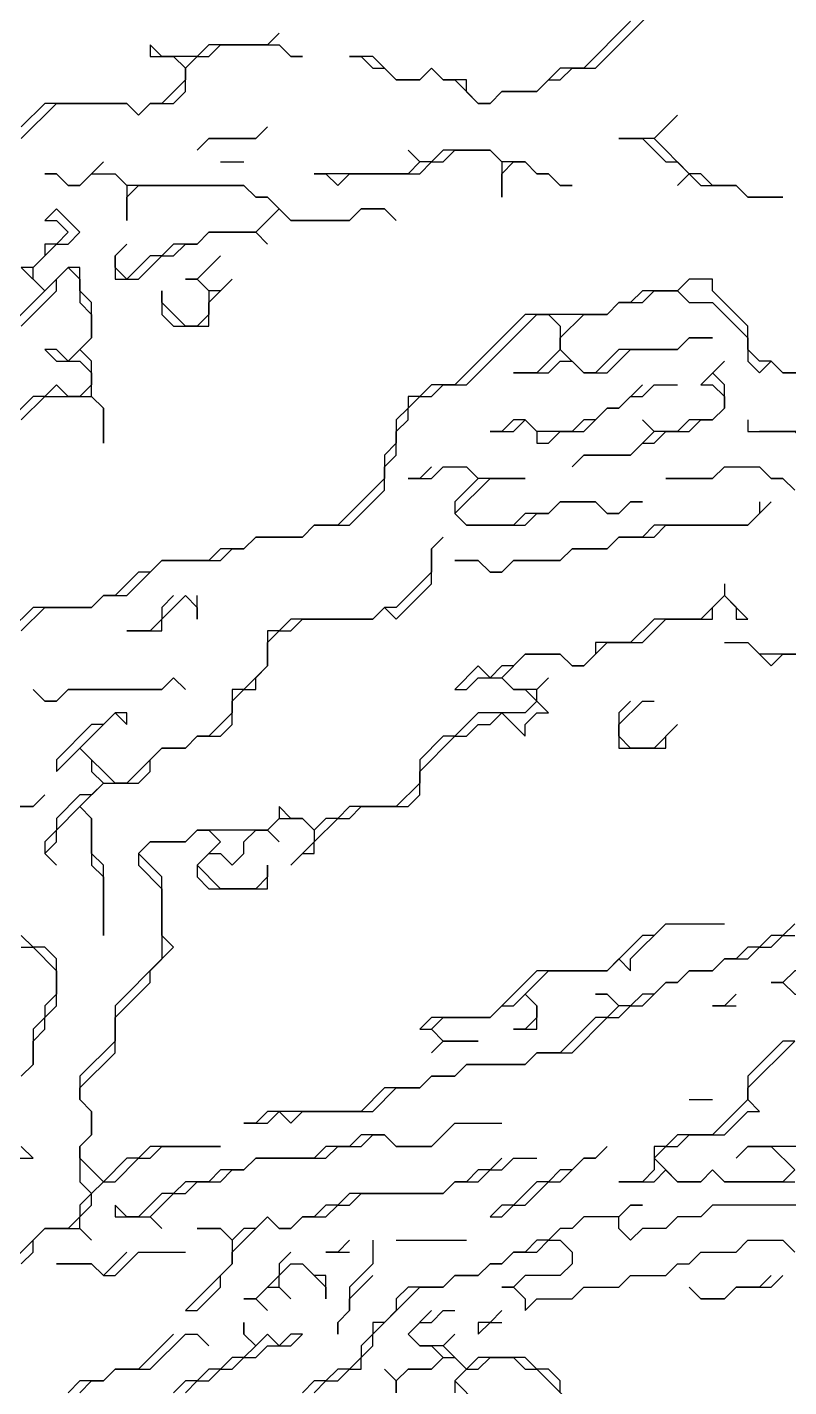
# Model space of a CAD drawing. Header units: metres. Extents: x 76363 to 76886, y 81203 to 81673.
# Drawn here: x 76591.2 to 76617.2, y 81275.2 to 81321.6 of the extents above; entities that cross this region are included whole.
import ezdxf

# ---------------------------------------------------------------- set-up
doc = ezdxf.new("R2010")
doc.units = ezdxf.units.M

msp = doc.modelspace()

# ---------------------------------------------------------------- linework, layer by layer
for points in [[(76611.8, 81321.8, 204.694), (76610.2, 81320.2, 203.002), (76609.4, 81320.2, 203.615), (76608.6, 81319.4, 202.668), (76607.4, 81319.4, 203.028), (76607, 81319, 202.786), (76606.6, 81319, 202.69), (76606.2, 81319.4, 203.264), (76606.2, 81319.8, 203.972), (76605.4, 81319.8, 203.705), (76605, 81320.2, 204.49), (76604.6, 81319.8, 203.731), (76603.8, 81319.8, 203.865), (76603, 81320.6, 205.1), (76602.2, 81320.6, 204.966), (76602.6, 81320.6, 205.044), (76603, 81320.2, 204.5), (76603.4, 81320.2, 204.704), (76603.8, 81319.8, 203.865), (76604.6, 81319.8, 203.731), (76605, 81320.2, 204.49), (76605.4, 81319.8, 203.705), (76605.8, 81319.8, 203.698), (76606.6, 81319, 202.69), (76607, 81319, 202.786), (76607.4, 81319.4, 203.028), (76608.6, 81319.4, 202.668), (76609, 81319.8, 203.18), (76609.4, 81319.8, 202.98), (76609.8, 81320.2, 203.373), (76610.6, 81320.2, 202.877), (76612.6, 81322.2, 204.575)], [(76599.8, 81321.4, 206.725), (76599.4, 81321, 205.923), (76597.4, 81321, 206.027), (76597, 81320.6, 205.29), (76595.8, 81320.6, 205.986), (76595.4, 81321, 207.01), (76595.4, 81320.6, 206.122), (76596.2, 81320.6, 205.913), (76596.6, 81320.2, 204.639), (76596.6, 81319.8, 204.11), (76595.8, 81319, 203.523), (76595.4, 81319, 203.868), (76595, 81318.6, 203.162), (76594.6, 81319, 204.206), (76591.8, 81319, 205.359), (76591, 81318.2, 204.614)], [(76591, 81317.8, 204.185), (76592.2, 81319, 205.013), (76594.6, 81319, 204.206), (76595, 81318.6, 203.162), (76595.4, 81319, 203.868), (76596.2, 81319, 203.5), (76596.6, 81319.4, 203.7), (76596.6, 81320.2, 204.639), (76597, 81320.6, 205.29), (76597.4, 81320.6, 205.122), (76597.8, 81321, 205.913), (76599.8, 81321, 205.94), (76600.2, 81320.6, 205.463), (76600.6, 81320.6, 205.417), (76600.2, 81320.6, 205.463), (76599.8, 81321, 205.94)], [(76613.4, 81318.6, 201.825), (76612.6, 81317.8, 201.315), (76611.4, 81317.8, 201.205), (76612.2, 81317.8, 201.315), (76613, 81317, 201.05), (76613.4, 81317, 201.045), (76613.8, 81316.6, 200.82), (76613.4, 81316.2, 200.71), (76613.8, 81316.6, 200.82), (76614.2, 81316.2, 200.7), (76615.4, 81316.2, 200.71), (76615.8, 81315.8, 200.485), (76617, 81315.8, 200.37), (76615.8, 81315.8, 200.485), (76615.4, 81316.2, 200.71), (76614.6, 81316.2, 200.665), (76614.2, 81316.6, 200.79), (76613.8, 81316.6, 200.82), (76612.6, 81317.8, 201.315)], [(76599.4, 81318.2, 202.875), (76599, 81317.8, 202.487), (76597.4, 81317.8, 202.515), (76597, 81317.4, 202.23), (76597.4, 81317.8, 202.515), (76599, 81317.8, 202.487)], [(76604.2, 81317.4, 201.56), (76604.6, 81317, 201.198), (76604.2, 81316.6, 201.02), (76601, 81316.6, 201.57), (76601.4, 81316.6, 201.57), (76601.8, 81316.2, 201.027), (76602.2, 81316.6, 201.32), (76604.6, 81316.6, 200.83), (76605, 81317, 201.15), (76605.4, 81317, 201.103), (76605.8, 81317.4, 201.24), (76607, 81317.4, 201.117), (76607.4, 81317, 200.737), (76607.4, 81315.8, 200.405), (76607.4, 81316.6, 200.51), (76607.8, 81317, 200.605), (76608.2, 81317, 200.69), (76608.6, 81316.6, 200.49), (76609, 81316.6, 200.51), (76609.4, 81316.2, 200.37), (76609.8, 81316.2, 200.495), (76609.4, 81316.2, 200.37), (76609, 81316.6, 200.51), (76608.6, 81316.6, 200.49), (76608.2, 81317, 200.69), (76607.4, 81317, 200.737), (76607, 81317.4, 201.117), (76605.4, 81317.4, 201.44), (76605, 81317, 201.15), (76604.6, 81317, 201.198)], [(76593.8, 81317, 202.697), (76593, 81316.2, 202.19), (76592.6, 81316.2, 202.36), (76592.2, 81316.6, 202.75), (76591.8, 81316.6, 202.79), (76592.2, 81316.6, 202.75), (76592.6, 81316.2, 202.36), (76593, 81316.2, 202.19), (76593.4, 81316.6, 202.4), (76594.2, 81316.6, 202.323), (76594.6, 81316.2, 201.99), (76594.6, 81315, 201.537), (76594.6, 81315.8, 201.91), (76595, 81316.2, 201.87), (76598.6, 81316.2, 201.443), (76599, 81315.8, 201.173), (76599.4, 81315.8, 201.143), (76599.8, 81315.4, 200.87), (76599, 81314.6, 200.69), (76597.4, 81314.6, 200.81), (76597, 81314.2, 200.68), (76596.2, 81314.2, 200.795), (76595.8, 81313.8, 200.74), (76595.4, 81313.8, 200.86), (76594.6, 81313, 200.71), (76594.2, 81313.4, 201.03), (76594.2, 81313.8, 201.125), (76594.6, 81314.2, 201.22), (76594.2, 81313.8, 201.125), (76594.2, 81313, 200.86), (76595, 81313, 200.55), (76595.8, 81313.8, 200.74), (76596.2, 81313.8, 200.62), (76596.6, 81314.2, 200.673), (76597, 81314.2, 200.68), (76597.4, 81314.6, 200.81), (76599, 81314.6, 200.69), (76599.4, 81314.2, 200.46), (76599, 81314.6, 200.69), (76599.8, 81315.4, 200.87), (76600.2, 81315, 200.545), (76602.2, 81315, 200.39), (76602.6, 81315.4, 200.553), (76603.4, 81315.4, 200.63), (76603.8, 81315, 200.415), (76603.4, 81315.4, 200.63), (76602.6, 81315.4, 200.553), (76602.2, 81315, 200.39), (76600.2, 81315, 200.545), (76599.4, 81315.8, 201.143), (76599, 81315.8, 201.173), (76598.6, 81316.2, 201.443), (76594.6, 81316.2, 201.99)], [(76597.8, 81317, 202.02), (76598.6, 81317, 202.01)], [(76591, 81308.2, 200.62), (76591.8, 81309, 200.62), (76593.4, 81309, 200.765), (76593.8, 81308.6, 200.643), (76593.8, 81307.4, 200.72), (76593.8, 81308.6, 200.643), (76593.4, 81309, 200.765), (76593.4, 81310.2, 200.85), (76593, 81310.6, 200.9), (76593.4, 81311, 200.77), (76593.4, 81312.2, 200.83), (76593, 81312.6, 201.08), (76593, 81313.4, 201.27), (76592.6, 81313.4, 201.317), (76591.8, 81312.6, 201.345), (76591.4, 81313, 201.595), (76591.4, 81313.4, 201.65), (76592.2, 81314.2, 201.69), (76592.6, 81314.2, 201.61), (76593, 81314.6, 201.7), (76592.2, 81315.4, 202.085), (76591.8, 81315, 201.935), (76592.2, 81315, 201.915), (76592.6, 81314.6, 201.745), (76592.2, 81314.2, 201.69), (76591.8, 81314.2, 201.73), (76591.8, 81313.8, 201.67), (76591.4, 81313.4, 201.65), (76591, 81313.4, 201.73)], [(76597.8, 81313.8, 200.52), (76597, 81313, 200.47), (76596.6, 81313, 200.48), (76597, 81313, 200.47), (76597.4, 81312.6, 200.5), (76597.4, 81311.8, 200.34), (76597, 81311.4, 200.423), (76596.6, 81311.4, 200.42), (76595.8, 81312.2, 200.405), (76595.8, 81312.6, 200.38), (76595.8, 81311.8, 200.397), (76596.2, 81311.4, 200.39), (76597.4, 81311.4, 200.275), (76597.4, 81312.2, 200.355), (76598.2, 81313, 200.31), (76597.8, 81312.6, 200.38), (76597.4, 81312.6, 200.5), (76597, 81313, 200.47)], [(76591, 81311.4, 201.185), (76592.2, 81312.6, 201.2), (76592.2, 81313, 201.29), (76592.6, 81313.4, 201.317), (76593, 81313, 201.06), (76593, 81312.2, 200.96), (76593.4, 81311.8, 200.82), (76593.4, 81311, 200.77), (76592.6, 81310.2, 200.97), (76592.2, 81310.6, 200.99), (76591.8, 81310.6, 200.99), (76592.2, 81310.2, 200.935), (76593, 81310.2, 200.97), (76593.4, 81309.8, 200.99), (76593.4, 81309.4, 200.9), (76593, 81309, 200.805), (76592.6, 81309, 200.69), (76592.2, 81309.4, 200.787), (76591.8, 81309, 200.62), (76591.4, 81309, 200.7), (76589.8, 81307.4, 200.59)], [(76591, 81313.4, 201.73), (76591.8, 81312.6, 201.345), (76590.6, 81311.4, 201.38)], [(76618.2, 81309.8, 200.175), (76617, 81309.8, 200.03), (76616.6, 81310.2, 200.045), (76616.2, 81310.2, 200.045), (76615.8, 81310.6, 199.91), (76615.8, 81311.4, 200.1), (76614.6, 81312.6, 200.123), (76614.6, 81313, 200.18), (76613.8, 81313, 200.265), (76613.4, 81312.6, 200.16), (76612.2, 81312.6, 200.25), (76611.8, 81312.2, 200.177), (76611.4, 81312.2, 200.15), (76611, 81311.8, 200.14), (76608.2, 81311.8, 200.07), (76605.8, 81309.4, 199.82), (76605, 81309.4, 199.82), (76604.6, 81309, 199.885), (76604.2, 81309, 199.88), (76604.2, 81308.6, 199.87), (76603.8, 81308.2, 199.85), (76603.8, 81307.4, 199.74), (76603.4, 81307, 199.72), (76603.4, 81306.2, 199.77), (76601.8, 81304.6, 199.93), (76601, 81304.6, 200.045), (76600.6, 81304.2, 200.11), (76599, 81304.2, 200.23), (76598.6, 81303.8, 200.2), (76597.8, 81303.8, 200.29), (76597.4, 81303.4, 200.28), (76595.8, 81303.4, 200.05), (76595.4, 81303, 200.225), (76595, 81303, 200.26), (76594.2, 81302.2, 200.195), (76593.8, 81302.2, 200.155), (76593.4, 81301.8, 200.14), (76591.4, 81301.8, 200.34), (76590.6, 81301, 200.267)], [(76591, 81301, 200.35), (76591.8, 81301.8, 200.31), (76593.4, 81301.8, 200.14), (76593.8, 81302.2, 200.155), (76594.6, 81302.2, 200.31), (76595.8, 81303.4, 200.05), (76597.8, 81303.4, 200.28), (76598.2, 81303.8, 200.29), (76598.6, 81303.8, 200.2), (76599, 81304.2, 200.23), (76600.6, 81304.2, 200.11), (76601, 81304.6, 200.045), (76602.2, 81304.6, 199.85), (76603.4, 81305.8, 199.85), (76603.4, 81306.6, 199.7), (76603.8, 81307, 199.647), (76603.8, 81307.8, 199.83), (76604.2, 81308.2, 199.743), (76604.2, 81308.6, 199.87), (76604.6, 81309, 199.885), (76605, 81309, 199.843), (76605.4, 81309.4, 199.82), (76606.2, 81309.4, 199.81), (76608.6, 81311.8, 200.15), (76609, 81311.8, 200.07), (76609.4, 81311.4, 199.97), (76609.4, 81310.6, 199.545), (76608.6, 81309.8, 199.29), (76607.8, 81309.8, 199.502), (76609, 81309.8, 199.27), (76609.4, 81310.2, 199.403), (76609.8, 81310.2, 199.226), (76610.2, 81309.8, 198.75), (76611, 81309.8, 198.71), (76611.8, 81310.6, 199.24), (76613.4, 81310.6, 198.797), (76613.8, 81311, 199.29), (76614.6, 81311, 199.4), (76613.8, 81311, 199.29), (76613.4, 81310.6, 198.797), (76611.4, 81310.6, 199.355), (76610.6, 81309.8, 198.78), (76610.2, 81309.8, 198.75), (76609.4, 81310.6, 199.545), (76609.4, 81311, 199.835), (76610.2, 81311.8, 200.14), (76611, 81311.8, 200.14), (76611.4, 81312.2, 200.15), (76612.2, 81312.2, 200.115), (76612.6, 81312.6, 200.17), (76613.4, 81312.6, 200.16), (76613.8, 81312.2, 199.955), (76614.6, 81312.2, 199.99), (76615.8, 81311, 200.033), (76615.8, 81310.2, 199.82), (76616.2, 81309.8, 200.03), (76616.6, 81310.2, 200.045), (76617, 81309.8, 200.03), (76618.2, 81309.8, 200.175)], [(76615, 81310.2, 198.75), (76614.2, 81309.4, 197.26), (76614.6, 81309.4, 197.58), (76615, 81309, 197.572), (76615, 81308.6, 197.265), (76614.6, 81308.2, 196.547), (76613.8, 81308.2, 196.06), (76613.4, 81307.8, 195.713), (76612.6, 81307.8, 195.64), (76612.2, 81308.2, 195.91), (76612.6, 81307.8, 195.64), (76611.8, 81307, 195.347), (76610.2, 81307, 195.64), (76609.8, 81306.6, 195.51), (76610.2, 81307, 195.64), (76611.8, 81307, 195.347), (76612.2, 81307.4, 195.58), (76612.6, 81307.4, 195.47), (76613, 81307.8, 195.687), (76613.8, 81307.8, 195.873), (76614.2, 81308.2, 196.33), (76614.6, 81308.2, 196.547), (76615, 81308.6, 197.265), (76615, 81309.4, 197.994), (76614.6, 81309.8, 197.988)], [(76612.2, 81309.4, 197.422), (76611.4, 81308.6, 196.258), (76611, 81308.6, 196.623), (76610.6, 81308.2, 196.282), (76610.2, 81308.2, 196.411), (76609.8, 81307.8, 196.153), (76608.6, 81307.8, 196.846), (76608.2, 81308.2, 197.515), (76607.8, 81308.2, 197.568), (76607.4, 81307.8, 197.281), (76607, 81307.8, 197.678), (76607.8, 81307.8, 196.985), (76608.2, 81308.2, 197.515), (76608.6, 81307.8, 196.846), (76608.6, 81307.4, 196.377), (76609, 81307.4, 196.153), (76609.4, 81307.8, 196.518), (76610.2, 81307.8, 195.94), (76611, 81308.6, 196.623), (76611.4, 81308.6, 196.258), (76611.8, 81309, 196.96), (76612.2, 81309, 196.737), (76612.6, 81309.4, 197.058), (76613.4, 81309.4, 197.068)], [(76615.8, 81308.2, 197.376), (76615.8, 81307.8, 196.137), (76617.4, 81307.8, 195.818), (76617.8, 81307.4, 194.954), (76617.8, 81306.6, 193.775), (76617.8, 81307.4, 194.954), (76618.2, 81307.8, 196.564), (76619.4, 81307.8, 196.502), (76619.8, 81307.4, 195.93), (76620.2, 81307.4, 196.298), (76619.8, 81307.8, 196.868), (76616.2, 81307.8, 195.975)], [(76605, 81306.6, 198.053), (76604.6, 81306.2, 198.4), (76604.2, 81306.2, 198.89), (76605, 81306.2, 197.978), (76605.4, 81306.6, 197.603), (76606.2, 81306.6, 196.754), (76606.6, 81306.2, 195.845), (76605.8, 81305.4, 195.468), (76605.8, 81305, 194.984), (76606.2, 81304.6, 194.415), (76608.2, 81304.6, 194.008), (76608.6, 81305, 194.406), (76609, 81305, 194.445), (76609.4, 81305.4, 194.615), (76610.6, 81305.4, 194.183), (76611, 81305, 193.555), (76611.4, 81305, 193.36), (76611.8, 81305.4, 193.623), (76612.2, 81305.4, 193.57), (76611.8, 81305.4, 193.623), (76611.4, 81305, 193.36), (76611, 81305, 193.555), (76610.6, 81305.4, 194.183), (76609.4, 81305.4, 194.615), (76609, 81305, 194.445), (76608.2, 81305, 194.347), (76607.8, 81304.6, 194.09), (76606.2, 81304.6, 194.415), (76605.8, 81305, 194.984), (76607, 81306.2, 195.635), (76608.2, 81306.2, 195.4), (76606.6, 81306.2, 195.845), (76606.2, 81306.6, 196.754)], [(76615, 81306.6, 194.887), (76614.6, 81306.2, 194.345), (76613, 81306.2, 194.288), (76614.6, 81306.2, 194.345), (76615, 81306.6, 194.887), (76616.2, 81306.6, 194.463), (76616.6, 81306.2, 193.816), (76617, 81306.2, 193.432), (76617.4, 81305.8, 192.84)], [(76617.4, 81305.8, 192.84), (76617, 81306.2, 193.432), (76616.6, 81306.2, 193.816), (76616.2, 81306.6, 194.463)], [(76616.2, 81305.4, 192.75), (76616.2, 81305, 192.132), (76615.8, 81304.6, 191.477), (76612.6, 81304.6, 191.947), (76612.2, 81304.2, 191.789), (76611.4, 81304.2, 192.14), (76611, 81303.8, 191.678), (76609.8, 81303.8, 192.167), (76609.4, 81303.4, 191.575), (76607.8, 81303.4, 192.297), (76607.4, 81303, 191.793), (76607, 81303, 191.947), (76606.6, 81303.4, 192.704), (76605.8, 81303.4, 193.082), (76606.6, 81303.4, 192.704), (76607, 81303, 191.947), (76607.4, 81303, 191.793), (76607.8, 81303.4, 192.297), (76609.4, 81303.4, 191.575), (76609.8, 81303.8, 192.167), (76611, 81303.8, 191.678), (76611.4, 81304.2, 192.14), (76612.6, 81304.2, 191.444), (76613, 81304.6, 191.82), (76615.8, 81304.6, 191.477), (76616.6, 81305.4, 192.62)], [(76605.4, 81304.2, 194.455), (76605, 81303.8, 194.104), (76605, 81303, 192.985), (76603.8, 81301.8, 192.928), (76603.4, 81301.8, 193.441), (76603, 81301.4, 193.233), (76600.2, 81301.4, 195.043), (76599.8, 81301, 194.68), (76599.4, 81301, 195.152), (76599.4, 81299.8, 193.5), (76598.6, 81299, 193.474), (76598.2, 81299, 193.63), (76598.2, 81298.2, 192.687), (76597.4, 81297.4, 192.213), (76597, 81297.4, 192.352), (76596.6, 81297, 191.672), (76595.8, 81297, 192.13), (76594.6, 81295.8, 191.1), (76594.2, 81295.8, 191.313), (76593, 81297, 193.082), (76594.2, 81298.2, 195.073), (76594.6, 81297.8, 194.156), (76594.6, 81298.2, 195.13), (76594.2, 81298.2, 195.073), (76593.8, 81297.8, 194.497), (76593.4, 81297.8, 194.637), (76592.2, 81296.6, 193.19), (76592.2, 81296.2, 192.464), (76593, 81297, 193.082), (76593.4, 81296.6, 192.43), (76593.4, 81296.2, 191.9), (76593.8, 81295.8, 191.387), (76593.4, 81295.4, 191.102), (76593, 81295.4, 191.355), (76592.2, 81294.6, 191.02), (76592.2, 81294.2, 190.77), (76591.8, 81293.8, 190.905), (76591.8, 81293.4, 190.81), (76592.2, 81293, 190.68), (76591.8, 81293.4, 190.81), (76592.2, 81293.8, 190.72), (76592.2, 81294.2, 190.77), (76593, 81295, 191.03), (76593.4, 81294.6, 190.63), (76593.4, 81293, 190.357), (76593.8, 81292.6, 190.275), (76593.8, 81290.6, 190.34), (76593.8, 81293, 190.18), (76593.4, 81293.4, 190.43), (76593.4, 81294.6, 190.63), (76593, 81295, 191.03), (76593.8, 81295.8, 191.387), (76595, 81295.8, 190.83), (76595.4, 81296.2, 191.027), (76595.4, 81296.6, 191.438), (76595.8, 81297, 192.13), (76596.6, 81297, 191.672), (76597, 81297.4, 192.352), (76597.8, 81297.4, 192.067), (76598.2, 81297.8, 192.365), (76598.2, 81298.6, 193.01), (76598.6, 81299, 193.474), (76599, 81299, 193.114), (76599, 81299.4, 193.547), (76599.4, 81299.8, 193.5), (76599.4, 81300.6, 194.269), (76599.8, 81301, 194.68), (76600.2, 81301, 194.288), (76600.6, 81301.4, 194.644), (76603, 81301.4, 193.233), (76603.4, 81301.8, 193.441), (76603.8, 81301.4, 192.488), (76605, 81302.6, 192.644), (76605, 81303.8, 194.104)], [(76615, 81302.6, 189.99), (76615, 81302.2, 189.74), (76614.2, 81301.4, 189.63), (76612.6, 81301.4, 189.865), (76611.8, 81300.6, 189.783), (76610.6, 81300.6, 189.83), (76610.6, 81300.2, 189.67), (76610.2, 81299.8, 189.655), (76609.8, 81299.8, 189.695), (76609.4, 81300.2, 189.905), (76608.2, 81300.2, 190.1), (76607.8, 81299.8, 190.05), (76607.4, 81299.8, 190.235), (76607, 81299.4, 190.26), (76606.6, 81299.8, 190.43), (76605.8, 81299, 190.55), (76606.2, 81299, 190.32), (76606.6, 81299.4, 190.34), (76607.4, 81299.4, 190.06), (76607.8, 81299, 189.93), (76608.2, 81299, 189.89), (76608.6, 81298.6, 189.68), (76608.2, 81298.2, 189.585), (76606.6, 81298.2, 189.98), (76605.8, 81297.4, 189.79), (76605.4, 81297.4, 189.95), (76604.6, 81296.6, 190.025), (76604.6, 81295.8, 189.685), (76603.8, 81295, 189.643), (76602.2, 81295, 189.813), (76601.8, 81294.6, 189.733), (76601.4, 81294.6, 189.76), (76601, 81294.2, 189.67), (76600.6, 81294.6, 190.035), (76600.2, 81294.6, 190.105), (76599.8, 81295, 190.47), (76599.8, 81294.6, 190.145), (76599.4, 81294.2, 189.927), (76597, 81294.2, 189.84), (76596.6, 81293.8, 189.583), (76595.4, 81293.8, 189.67), (76595, 81293.4, 189.57), (76595, 81293, 189.48), (76595.8, 81292.2, 189.255), (76595.8, 81289.8, 189.41), (76594.2, 81288.2, 189.805), (76594.2, 81287, 189.605), (76593, 81285.8, 189.745), (76593, 81285, 189.67), (76593.4, 81284.6, 189.65), (76593.4, 81283.8, 189.62), (76593, 81283.4, 189.75), (76593, 81282.2, 189.7), (76593.4, 81281.8, 189.6), (76593, 81281.4, 189.67), (76593, 81281, 189.623), (76592.6, 81280.6, 189.63), (76591.8, 81280.6, 189.94), (76590.6, 81279.4, 189.395)], [(76591, 81279.4, 189.395), (76591.4, 81279.8, 189.627), (76591.4, 81280.2, 189.84), (76591.8, 81280.6, 189.94), (76593, 81280.6, 189.427), (76593.4, 81280.2, 188.92), (76593, 81280.6, 189.427), (76593, 81281, 189.623), (76593.4, 81281.4, 189.59), (76593.4, 81281.8, 189.6), (76593.8, 81282.2, 189.545), (76594.2, 81282.2, 189.55), (76595, 81283, 189.615), (76595.4, 81283, 189.65), (76595.8, 81283.4, 189.59), (76597.8, 81283.4, 189.51), (76595.4, 81283.4, 189.59), (76595, 81283, 189.615), (76594.6, 81283, 189.575), (76593.8, 81282.2, 189.545), (76593, 81283, 189.74), (76593, 81283.4, 189.75), (76593.4, 81283.8, 189.62), (76593.4, 81284.6, 189.65), (76593, 81285, 189.67), (76593, 81285.4, 189.62), (76594.2, 81286.6, 189.51), (76594.2, 81287.8, 189.64), (76595.4, 81289, 189.45), (76595.4, 81289.4, 189.51), (76596.2, 81290.2, 189.195), (76595.8, 81290.6, 189.23), (76595.8, 81292.6, 189.3), (76595, 81293.4, 189.57), (76595.4, 81293.8, 189.67), (76596.6, 81293.8, 189.583), (76597, 81294.2, 189.84), (76597.4, 81294.2, 189.8), (76597.8, 81293.8, 189.67), (76597, 81293, 189.32), (76597, 81292.6, 189.185), (76597.4, 81292.2, 189.127), (76599.4, 81292.2, 189.28), (76599.4, 81293, 189.47), (76599.4, 81292.6, 189.335), (76599, 81292.2, 189.435), (76597.8, 81292.2, 189.37), (76597, 81293, 189.32), (76597.4, 81293.4, 189.41), (76597.8, 81293.4, 189.662), (76598.2, 81293, 189.7), (76598.6, 81293.4, 189.755), (76598.6, 81293.8, 189.73), (76599, 81294.2, 189.953), (76599.4, 81294.2, 189.927), (76599.8, 81293.8, 189.73), (76599.4, 81294.2, 189.927), (76599.8, 81294.6, 190.145), (76600.6, 81294.6, 190.035), (76601, 81294.2, 189.67), (76601, 81293.8, 189.5), (76600.2, 81293, 189.43), (76600.6, 81293.4, 189.457), (76601, 81293.4, 189.445), (76601, 81293.8, 189.5), (76601.8, 81294.6, 189.733), (76602.2, 81294.6, 189.645), (76602.6, 81295, 189.735), (76604.2, 81295, 189.46), (76604.6, 81295.4, 189.55), (76604.6, 81296.2, 189.82), (76605.8, 81297.4, 189.79), (76606.2, 81297.4, 189.71), (76606.6, 81297.8, 189.81), (76607, 81297.8, 189.73), (76607.4, 81298.2, 189.74), (76608.2, 81297.4, 189.4), (76608.2, 81297.8, 189.41), (76608.6, 81298.2, 189.59), (76609, 81298.2, 189.59), (76608.6, 81298.6, 189.68), (76608.6, 81299, 189.705), (76609, 81299.4, 189.635), (76608.6, 81299, 189.705), (76607.8, 81299, 189.93), (76607.4, 81299.4, 190.06), (76608.2, 81300.2, 190.1), (76609.4, 81300.2, 189.905), (76609.8, 81299.8, 189.695), (76610.2, 81299.8, 189.655), (76611, 81300.6, 189.915), (76612.2, 81300.6, 189.68), (76613, 81301.4, 189.75), (76614.6, 81301.4, 189.55), (76614.6, 81301.8, 189.685), (76615, 81302.2, 189.74), (76615.4, 81301.8, 189.65), (76615.4, 81301.4, 189.55), (76615.8, 81301.4, 189.665), (76615, 81302.2, 189.74)], [(76596.2, 81302.2, 198.982), (76595.8, 81301.8, 198.768), (76595.8, 81301.4, 198.229), (76595.4, 81301, 198.15), (76594.6, 81301, 198.913), (76595.8, 81301, 197.758), (76595.8, 81301.4, 198.229), (76596.6, 81302.2, 198.768), (76597, 81301.8, 198.328), (76597, 81301.4, 197.81), (76597, 81302.2, 198.97)], [(76615, 81300.6, 189.48), (76615.8, 81300.6, 189.51), (76616.6, 81299.8, 189.297), (76617, 81300.2, 189.45), (76619, 81300.2, 189.49), (76619.4, 81300.6, 189.65), (76620.6, 81300.6, 189.78), (76621, 81300.2, 189.51), (76623.4, 81300.2, 189.367), (76623.8, 81300.6, 189.433), (76623.4, 81300.2, 189.367), (76621, 81300.2, 189.51), (76620.6, 81300.6, 189.78), (76619.4, 81300.6, 189.65), (76619, 81300.2, 189.49), (76616.2, 81300.2, 189.42), (76615.8, 81300.6, 189.51)], [(76596.2, 81299.4, 196.022), (76595.8, 81299, 195.87), (76592.6, 81299, 197.517), (76592.2, 81298.6, 197.398), (76591.8, 81298.6, 197.44), (76591.4, 81299, 197.9), (76591.8, 81298.6, 197.44), (76592.2, 81298.6, 197.398), (76592.6, 81299, 197.517), (76595.8, 81299, 195.87), (76596.2, 81299.4, 196.022), (76596.6, 81299, 195.243)], [(76611.8, 81298.6, 189.36), (76611.4, 81298.2, 189.38), (76611.4, 81297, 189.3), (76613, 81297, 189.28), (76613, 81297.4, 189.362), (76613.4, 81297.8, 189.32), (76612.6, 81297, 189.325), (76611.8, 81297, 189.41), (76611.4, 81297.4, 189.35), (76611.4, 81297.8, 189.32), (76612.2, 81298.6, 189.36), (76612.6, 81298.6, 189.36)], [(76591.8, 81295.4, 192.139), (76591.4, 81295, 191.71), (76589.8, 81295, 192.692)], [(76589.8, 81295, 192.692), (76591.4, 81295, 191.71)], [(76617.4, 81291, 189.54), (76617, 81290.6, 189.53), (76616.6, 81290.6, 189.46), (76616.2, 81290.2, 189.513), (76615.8, 81290.2, 189.44), (76615.4, 81289.8, 189.495), (76615, 81289.8, 189.527), (76614.6, 81289.4, 189.635), (76613.8, 81289.4, 189.64), (76613.4, 81289, 189.7), (76613, 81289, 189.81), (76612.6, 81288.6, 189.84), (76612.2, 81288.6, 189.84), (76611.8, 81288.2, 189.975), (76611.4, 81288.2, 190.015), (76611, 81288.6, 189.655), (76610.6, 81288.6, 189.69), (76611, 81288.6, 189.655), (76611.4, 81288.2, 190.015), (76611, 81287.8, 190.013), (76610.6, 81287.8, 190.04), (76609.4, 81286.6, 189.833), (76608.6, 81286.6, 189.69), (76608.2, 81286.2, 189.675), (76606.2, 81286.2, 189.91), (76605.8, 81285.8, 189.815), (76605, 81285.8, 189.815), (76604.6, 81285.4, 189.875), (76603.4, 81285.4, 189.915), (76602.6, 81284.6, 189.815), (76599.4, 81284.6, 189.555), (76599, 81284.2, 189.46), (76598.6, 81284.2, 189.465), (76599.4, 81284.2, 189.46), (76599.8, 81284.6, 189.555), (76600.2, 81284.2, 189.56), (76600.6, 81284.6, 189.55), (76603, 81284.6, 189.79), (76603.8, 81285.4, 189.92), (76604.6, 81285.4, 189.875), (76605, 81285.8, 189.815), (76605.8, 81285.8, 189.815), (76606.2, 81286.2, 189.91), (76608.2, 81286.2, 189.675), (76608.6, 81286.6, 189.69), (76609.8, 81286.6, 189.837), (76611, 81287.8, 190.013), (76611.4, 81287.8, 189.995), (76611.8, 81288.2, 189.975), (76612.2, 81288.2, 189.877), (76613, 81289, 189.81), (76613.4, 81289, 189.7), (76613.8, 81289.4, 189.64), (76614.6, 81289.4, 189.635), (76615, 81289.8, 189.527), (76615.8, 81289.8, 189.5), (76616.2, 81290.2, 189.513), (76616.6, 81290.2, 189.51), (76617, 81290.6, 189.53), (76617.4, 81290.6, 189.53)], [(76613, 81291, 189.33), (76612.6, 81290.6, 189.37), (76612.2, 81290.6, 189.39), (76611, 81289.4, 189.42), (76608.6, 81289.4, 189.35), (76607, 81287.8, 189.47), (76605, 81287.8, 189.45), (76604.6, 81287.4, 189.43), (76605, 81287.4, 189.435), (76605.4, 81287, 189.67), (76605, 81286.6, 189.67), (76605.4, 81287, 189.67), (76606.6, 81287, 189.69), (76605.4, 81287, 189.67), (76605, 81287.4, 189.435), (76605.4, 81287.8, 189.45), (76607, 81287.8, 189.47), (76607.4, 81288.2, 189.42), (76607.8, 81288.2, 189.38), (76608.2, 81288.6, 189.39), (76608.6, 81288.2, 189.605), (76608.6, 81287.8, 189.625), (76608.2, 81287.4, 189.605), (76607.8, 81287.4, 189.49), (76608.6, 81287.4, 189.673), (76608.6, 81288.2, 189.605), (76608.2, 81288.6, 189.39), (76609, 81289.4, 189.42), (76611, 81289.4, 189.42), (76611.4, 81289.8, 189.43), (76611.8, 81289.4, 189.525), (76611.8, 81289.8, 189.48), (76613, 81291, 189.33), (76615, 81291, 189.37)], [(76591, 81285.8, 190.715), (76591.4, 81286.2, 190.597), (76591.4, 81287, 190.685), (76591.8, 81287.4, 190.7), (76591.8, 81287.8, 190.71), (76592.2, 81288.2, 190.735), (76592.2, 81289.8, 190.733), (76591.8, 81290.2, 190.67), (76591.4, 81290.2, 190.68), (76591, 81290.6, 190.615)], [(76591, 81290.2, 190.753), (76591.4, 81290.2, 190.68), (76592.2, 81289.4, 190.86), (76592.2, 81288.6, 190.83), (76591.8, 81288.2, 190.815), (76591.8, 81287.8, 190.71), (76591.4, 81287.4, 190.78), (76591.4, 81286.2, 190.597), (76591, 81285.8, 190.715)], [(76626.2, 81290.2, 186.563), (76625.8, 81289.8, 186.166), (76623.4, 81289.8, 187.25), (76622.6, 81289, 185.865), (76618.6, 81289, 187.5), (76618.2, 81289.4, 188.17), (76617.4, 81289.4, 188.4), (76617, 81289, 188.027), (76616.6, 81289, 188.308), (76617, 81289, 188.027), (76617.4, 81288.6, 187.24), (76618.2, 81288.6, 186.828), (76618.6, 81289, 187.5), (76623, 81289, 186.04), (76623.8, 81289.8, 187.046), (76626.2, 81289.8, 185.848)], [(76615.4, 81288.6, 188.768), (76615, 81288.2, 188.472), (76614.6, 81288.2, 188.665), (76615.4, 81288.2, 188.295)], [(76617.4, 81287, 183.418), (76617, 81287, 183.738), (76615.8, 81285.8, 182.526), (76615.8, 81285, 181.318), (76614.6, 81283.8, 180.56), (76613.4, 81283.8, 181.14), (76613, 81283.4, 180.754), (76612.6, 81283.4, 181.108), (76612.6, 81282.6, 180.147), (76612.2, 81282.2, 180.06), (76611.4, 81282.2, 180.29), (76612.6, 81282.2, 179.847), (76613, 81282.6, 180.058), (76613.4, 81282.2, 179.635), (76614.2, 81282.2, 179.408), (76614.6, 81282.6, 179.65), (76615, 81282.2, 179.36), (76617.4, 81282.2, 179.13)], [(76618.2, 81283.4, 179.46), (76615.8, 81283.4, 179.905), (76615.4, 81283, 179.746), (76615.8, 81283.4, 179.905), (76616.6, 81283.4, 179.675), (76617.4, 81282.6, 179.14), (76617, 81282.2, 179.12), (76615, 81282.2, 179.36), (76614.6, 81282.6, 179.65), (76614.2, 81282.2, 179.408), (76613.4, 81282.2, 179.635), (76612.6, 81283, 180.57), (76613, 81283.4, 180.754), (76613.4, 81283.4, 180.513), (76613.8, 81283.8, 180.938), (76615, 81283.8, 180.428), (76615.8, 81284.6, 180.893), (76616.2, 81284.6, 180.737), (76615.8, 81285, 181.318), (76615.8, 81285.4, 181.975), (76617.4, 81287, 183.418)], [(76613.8, 81285, 182.799), (76614.6, 81285, 182.292)], [(76605.8, 81284.2, 187.983), (76605, 81283.4, 187.145), (76603.8, 81283.4, 187.8), (76603.4, 81283.8, 188.816), (76602.6, 81283.8, 189.28), (76602.2, 81283.4, 189.013), (76601.4, 81283.4, 189.113), (76601, 81283, 189.043), (76599, 81283, 189.26), (76598.6, 81282.6, 189.125), (76597.8, 81282.6, 189.187), (76597.4, 81282.2, 188.995), (76596.6, 81282.2, 189.103), (76596.2, 81281.8, 188.94), (76595.8, 81281.8, 188.98), (76595, 81281, 188.87), (76594.6, 81281, 188.87), (76594.2, 81281.4, 189.2), (76594.2, 81281, 189.03), (76595.4, 81281, 188.79), (76595.8, 81280.6, 188.102), (76595.4, 81281, 188.79), (76596.2, 81281.8, 188.94), (76596.6, 81281.8, 188.865), (76597, 81282.2, 189.07), (76597.8, 81282.2, 188.96), (76598.2, 81282.6, 189.193), (76598.6, 81282.6, 189.125), (76599, 81283, 189.26), (76601.4, 81283, 188.95), (76601.8, 81283.4, 189.075), (76602.6, 81283.4, 188.972), (76603, 81283.8, 189.108), (76603.4, 81283.8, 188.816), (76603.8, 81283.4, 187.8), (76605, 81283.4, 187.145), (76605.8, 81284.2, 187.983), (76607.4, 81284.2, 187.158)], [(76590.6, 81283, 190.815), (76591.4, 81283, 190.557), (76591, 81283.4, 190.83)], [(76611, 81283.4, 182.187), (76610.6, 81283, 181.57), (76610.2, 81283, 181.882), (76609.8, 81282.6, 181.45), (76609.4, 81282.6, 181.692), (76609, 81282.2, 181.448), (76608.6, 81282.2, 181.68), (76607.8, 81281.4, 181.158), (76607.4, 81281.4, 181.342), (76607, 81281, 181.045), (76607.4, 81281, 180.825), (76607.8, 81281.4, 181.158), (76608.2, 81281.4, 180.896), (76609, 81282.2, 181.448), (76609.4, 81282.2, 181.14), (76610.2, 81283, 181.882), (76610.6, 81283, 181.57)], [(76607.4, 81283, 183.894), (76607, 81282.6, 183.297), (76606.6, 81282.6, 183.804), (76606.2, 81282.2, 182.973), (76605.8, 81282.2, 183.222), (76605.4, 81281.8, 182.63), (76602.2, 81281.8, 184.607), (76601.8, 81281.4, 183.651), (76601.4, 81281.4, 184.573), (76601, 81281, 183.788), (76600.6, 81281, 184.49), (76600.2, 81280.6, 183.476), (76599.8, 81280.6, 183.949), (76599.4, 81281, 185.396), (76599, 81280.6, 184.476), (76598.6, 81280.6, 184.826), (76598.2, 81280.2, 184.693), (76597.8, 81280.6, 185.837), (76597, 81280.6, 186.593), (76597.8, 81280.6, 185.837), (76598.2, 81280.2, 184.693), (76598.2, 81279.4, 183.77), (76596.6, 81277.8, 182.816), (76597, 81277.8, 182.536), (76597.8, 81278.6, 182.96), (76597.8, 81279, 183.54), (76598.2, 81279.4, 183.77), (76598.2, 81279.8, 184.091), (76599.4, 81281, 185.396), (76599.8, 81280.6, 183.949), (76600.2, 81280.6, 183.476), (76600.6, 81281, 184.49), (76601.4, 81281, 183.403), (76601.8, 81281.4, 183.651), (76602.2, 81281.4, 183.16), (76602.6, 81281.8, 183.741), (76605.4, 81281.8, 182.63), (76605.8, 81282.2, 183.222), (76606.6, 81282.2, 182.835), (76607, 81282.6, 183.297), (76607.4, 81282.6, 182.925), (76607.8, 81283, 183.693), (76608.6, 81283, 183.018)], [(76618.2, 81281.4, 179.005), (76614.6, 81281.4, 179.245), (76614.2, 81281, 179.31), (76613.4, 81281, 179.445), (76613, 81280.6, 179.37), (76612.2, 81280.6, 179.3), (76611.8, 81280.2, 179.283), (76611.4, 81280.6, 179.495), (76611.4, 81281, 179.63), (76611.8, 81281.4, 179.645), (76612.2, 81281.4, 179.565), (76611.8, 81281.4, 179.645), (76611.4, 81281, 179.63), (76610.2, 81281, 179.935), (76609.8, 81280.6, 179.73), (76609.4, 81280.6, 179.893), (76609, 81280.2, 179.715), (76608.6, 81280.2, 179.777), (76608.2, 81279.8, 179.58), (76607.8, 81279.8, 179.72), (76607.4, 81279.4, 179.49), (76607, 81279.4, 179.65), (76606.6, 81279, 179.555), (76605.8, 81279, 179.687), (76605.4, 81278.6, 179.62), (76604.2, 81278.6, 179.972), (76603.8, 81278.2, 180.1), (76603.8, 81277.8, 179.975), (76603.4, 81277.4, 180.1), (76603, 81277.4, 180.487), (76603, 81277, 180.27), (76602.6, 81276.6, 180.535), (76602.6, 81276.2, 180.48), (76602.2, 81275.8, 180.788), (76601.8, 81275.8, 181.055), (76601.4, 81275.4, 180.925), (76601, 81275.4, 181.157), (76600.6, 81275, 180.93)], [(76601, 81275, 180.773), (76601.4, 81275.4, 180.925), (76601.8, 81275.4, 180.73), (76602.2, 81275.8, 180.788), (76602.6, 81275.8, 180.425), (76602.6, 81276.2, 180.48), (76603, 81276.6, 180.15), (76603, 81277, 180.27), (76604.6, 81278.6, 179.85), (76605.4, 81278.6, 179.62), (76605.8, 81279, 179.687), (76606.6, 81279, 179.555), (76607, 81279.4, 179.65), (76607.4, 81279.4, 179.49), (76607.8, 81279.8, 179.72), (76608.6, 81279.8, 179.545), (76609, 81280.2, 179.715), (76609.4, 81280.2, 179.635), (76609.8, 81279.8, 179.55), (76609.8, 81279.4, 179.49), (76609.4, 81279, 179.337), (76608.2, 81279, 179.16), (76607.8, 81278.6, 179.15), (76607.4, 81278.6, 179.265), (76607.8, 81278.6, 179.15), (76608.2, 81278.2, 179.434), (76608.2, 81277.8, 179.795), (76608.6, 81278.2, 179.4), (76609.8, 81278.2, 179.74), (76610.2, 81278.6, 179.715), (76611.4, 81278.6, 179.83), (76611.8, 81279, 179.76), (76613, 81279, 179.99), (76613.4, 81279.4, 179.93), (76613.8, 81279.4, 180.003), (76614.2, 81279.8, 179.87), (76615.4, 81279.8, 179.988), (76615.8, 81280.2, 179.71), (76617, 81280.2, 179.54), (76617.4, 81279.8, 179.705)], [(76602.2, 81280.2, 181.947), (76601.8, 81279.8, 181.905), (76601.4, 81279.8, 182.133), (76602.2, 81279.8, 181.713)], [(76603, 81280.2, 181.69), (76603, 81279.4, 181.23), (76602.2, 81278.6, 181.24), (76602.2, 81277.8, 181.298), (76601.8, 81277.4, 181.57), (76601.8, 81277, 181.473), (76601.8, 81277.4, 181.57), (76602.2, 81277.8, 181.298), (76602.2, 81278.2, 181.273), (76603, 81279, 181.147)], [(76603.8, 81280.2, 181.578), (76606.2, 81280.2, 180.423)], [(76594.6, 81279.8, 188.05), (76593.8, 81279, 187.806), (76593.4, 81279.4, 188.297), (76592.2, 81279.4, 189.013), (76593.4, 81279.4, 188.297), (76593.8, 81279, 187.806), (76594.2, 81279, 187.643), (76595, 81279.8, 187.98), (76596.6, 81279.8, 186.1)], [(76600.2, 81279.8, 182.715), (76599.8, 81279.4, 182.757), (76599.8, 81279, 182.487), (76599, 81278.2, 182.427), (76598.6, 81278.2, 182.55), (76599, 81278.2, 182.427), (76599.4, 81277.8, 182.2), (76599, 81278.2, 182.427), (76599.4, 81278.6, 182.53), (76599.8, 81278.6, 182.32), (76600.2, 81278.2, 182.11), (76599.8, 81278.6, 182.32), (76599.8, 81279, 182.487), (76600.2, 81279.4, 182.53), (76600.6, 81279.4, 182.25), (76601.4, 81278.6, 181.642), (76601.4, 81278.2, 181.67), (76601.4, 81279, 181.8), (76601, 81279, 181.95)], [(76616.6, 81279, 180.015), (76616.2, 81278.6, 179.995), (76615.4, 81278.6, 180), (76615, 81278.2, 179.95), (76614.2, 81278.2, 180.19), (76613.8, 81278.6, 180.28), (76614.2, 81278.2, 180.19), (76615, 81278.2, 179.95), (76615.4, 81278.6, 180), (76616.6, 81278.6, 179.92), (76617, 81279, 179.9)], [(76614.6, 81279, 180.29)], [(76606.6, 81278.2, 179.29)], [(76605, 81277.8, 179.51), (76604.2, 81277, 179.7), (76604.6, 81276.6, 179.91), (76605, 81276.6, 179.84), (76605.4, 81276.2, 179.97), (76605, 81275.8, 180.26), (76604.2, 81275.8, 180.455), (76603.8, 81275.4, 180.627), (76603.4, 81275.8, 180.26), (76603.8, 81275.4, 180.627), (76603.8, 81275, 180.79)], [(76609.4, 81275, 179.747), (76609.4, 81275.4, 179.77), (76609, 81275.8, 179.71), (76608.6, 81275.8, 179.71), (76608.2, 81276.2, 179.65), (76606.6, 81276.2, 179.775), (76606.2, 81275.8, 179.95), (76605.4, 81276.6, 179.875), (76605.8, 81277, 179.695), (76605.4, 81276.6, 179.875), (76604.6, 81276.6, 179.91), (76604.2, 81277, 179.7), (76604.6, 81277.4, 179.605), (76605, 81277.4, 179.49), (76605.4, 81277.8, 179.407), (76605.8, 81277.8, 179.35)], [(76607.4, 81277.8, 179.5), (76607, 81277.4, 179.595), (76606.6, 81277.4, 179.55), (76606.6, 81277, 179.69), (76607, 81277.4, 179.595), (76607.4, 81277.4, 179.675)], [(76596.6, 81275, 181.71), (76597, 81275.4, 181.765), (76597.4, 81275.4, 181.8), (76597.8, 81275.8, 181.855), (76598.2, 81275.8, 182.01), (76598.6, 81276.2, 182.095), (76599, 81276.2, 182.24), (76599.4, 81276.6, 182.22), (76600.2, 81276.6, 182.047), (76600.6, 81277, 182.01), (76600.2, 81277, 182.09), (76599.8, 81276.6, 182.16), (76599.4, 81277, 182.265), (76599, 81276.6, 182.305), (76598.6, 81277, 182.21), (76598.6, 81277.4, 182.16), (76598.6, 81277, 182.21), (76599, 81276.6, 182.305), (76598.6, 81276.2, 182.095), (76598.2, 81276.2, 182.07), (76597.8, 81275.8, 181.855), (76597.4, 81275.8, 181.82), (76597, 81275.4, 181.765), (76596.6, 81275.4, 181.725), (76596.2, 81275, 181.71)], [(76596.2, 81277, 182.32), (76595, 81275.8, 181.902), (76594.2, 81275.8, 182.392), (76593.8, 81275.4, 182.147), (76593, 81275.4, 182.412), (76592.6, 81275, 182.26)], [(76593, 81275, 182.145), (76593.4, 81275.4, 182.27), (76593.8, 81275.4, 182.147), (76594.2, 81275.8, 182.392), (76595.4, 81275.8, 181.75), (76596.6, 81277, 182.127), (76597, 81277, 182.065), (76597.4, 81276.6, 181.78), (76597, 81277, 182.065)], [(76603.8, 81275, 180.79), (76603.8, 81275.4, 180.627), (76604.2, 81275.8, 180.455), (76605, 81275.8, 180.26), (76605.4, 81276.2, 179.97), (76605.8, 81276.2, 179.97), (76606.2, 81275.8, 179.95), (76605.8, 81275.4, 180.16), (76605.8, 81275, 180.37)], [(76606.6, 81274.6, 180.487), (76605.8, 81275.4, 180.16), (76606.2, 81275.8, 179.95), (76606.6, 81275.8, 179.87), (76607, 81276.2, 179.653), (76607.8, 81276.2, 179.58), (76608.2, 81275.8, 179.72), (76608.6, 81275.8, 179.71), (76609.8, 81274.6, 179.65)]]:
    msp.add_polyline3d(points)

doc.saveas('drawing.dxf')
